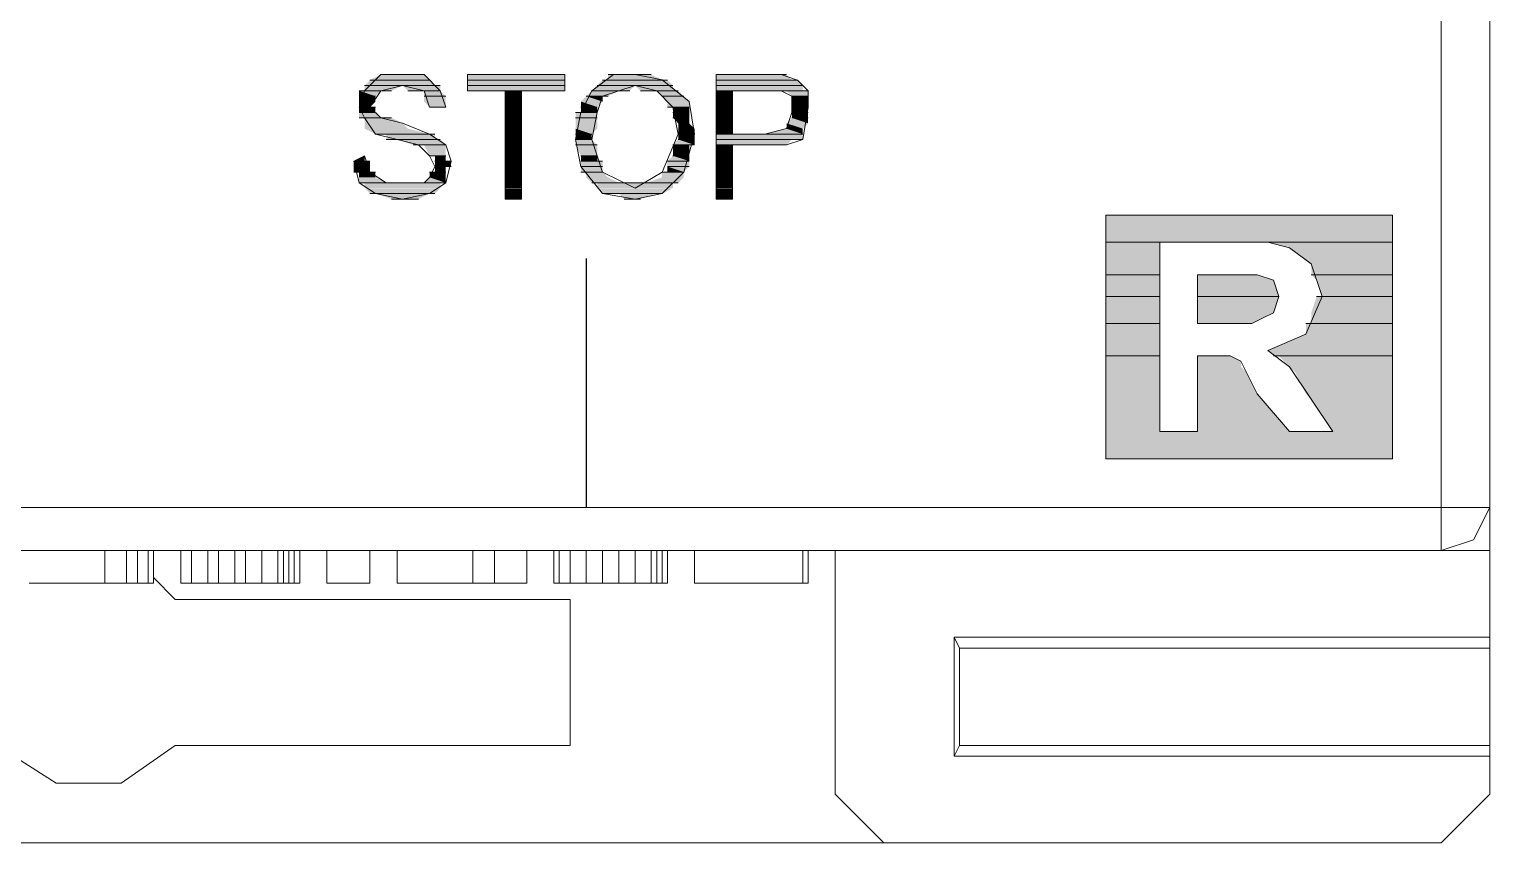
# Model space of a CAD drawing. Header units: millimetres. Extents: x 41 to 1635, y 11 to 1528.
# Drawn here: x 983.18 to 998.48, y 1105.05 to 1113.57 of the extents above; entities that cross this region are included whole.
import ezdxf

# ---------------------------------------------------------------- set-up
doc = ezdxf.new("R2010")
doc.units = ezdxf.units.MM
doc.header["$LTSCALE"] = 8
for name, color, linetype in [('Layer1', 3, 'CONTINUOUS'), ('PDF_Geometry', 7, 'CONTINUOUS'), ('PDF_Solid Fills', 7, 'CONTINUOUS')]:
    doc.layers.add(name, color=color, linetype=linetype)

# ---------------------------------------------------------------- blocks, each defined once
blk = doc.blocks.new('28SS211R')
at = {"layer": 'PDF_Geometry', "lineweight": 9}
for points in [[(45.894, 2.734), (45.894, -0.269), (45.894, -89.721), (45.894, -92.723)], [(0.177, 0.185), (0.177, -90.174), (45.384, -90.174), (45.894, -90.174)], [(45.894, -89.721), (45.724, -90.061), (45.384, -90.174), (45.384, 0.185)], [(0.177, -90.174), (-0.163, -90.061), (-0.333, -89.721), (45.894, -89.721)], [(31.391, -90.174), (31.391, -90.514)], [(31.618, -90.174), (31.618, -90.514)], [(31.731, -90.174), (31.731, -90.514)], [(31.901, -90.174), (31.901, -90.514)], [(32.185, -90.174), (32.185, -90.514)], [(32.468, -90.174), (32.468, -90.514)], [(32.581, -90.174), (32.581, -90.514)], [(32.751, -90.174), (32.751, -90.514)], [(32.864, -90.174), (32.864, -90.514)], [(33.034, -90.174), (33.034, -90.514)], [(33.204, -90.174), (33.204, -90.514)], [(33.261, -90.174), (33.261, -90.514)], [(33.318, -90.174), (33.318, -90.514)], [(33.374, -90.174), (33.374, -90.514)], [(33.431, -90.174), (33.431, -90.514)], [(33.714, -90.174), (33.714, -90.514)], [(34.167, -90.174), (34.167, -90.514)], [(34.451, -90.174), (34.451, -90.514)], [(35.244, -90.174), (35.244, -90.514)], [(35.47, -90.174), (35.47, -90.514)], [(35.81, -90.174), (35.81, -90.514)], [(36.15, -90.174), (36.15, -90.514)], [(36.263, -90.174), (36.263, -90.514)], [(36.433, -90.174), (36.433, -90.514)], [(36.603, -90.174), (36.603, -90.514)], [(36.773, -90.174), (36.773, -90.514)], [(36.943, -90.174), (36.943, -90.514)], [(37.113, -90.174), (37.113, -90.514)], [(37.17, -90.174), (37.17, -90.514)], [(37.227, -90.174), (37.227, -90.514)], [(37.283, -90.174), (37.283, -90.514)], [(37.566, -90.174), (37.566, -90.514)], [(38.699, -90.174), (38.699, -90.514)], [(38.756, -90.174), (38.756, -90.514)], [(39.039, -90.174), (39.039, -92.723)], [(31.901, -90.514), (30.598, -90.514)], [(31.901, -90.457), (32.128, -90.684), (36.263, -90.684)], [(33.431, -90.514), (32.185, -90.514)], [(34.167, -90.514), (33.714, -90.514)], [(35.81, -90.514), (34.451, -90.514)], [(37.283, -90.514), (36.093, -90.514)], [(38.756, -90.514), (37.566, -90.514)], [(36.263, -90.684), (36.263, -92.214)], [(40.342, -91.194), (40.286, -91.081), (45.894, -91.081)], [(40.286, -91.081), (40.286, -92.327)], [(40.342, -92.214), (40.342, -91.194), (45.894, -91.194)], [(32.128, -92.214), (31.561, -92.61), (30.882, -92.61), (30.258, -92.214), (26.18, -92.214)], [(36.263, -92.214), (32.128, -92.214)], [(40.342, -92.214), (40.286, -92.327), (45.894, -92.327)], [(40.342, -92.214), (45.894, -92.214)], [(39.039, -92.723), (39.549, -93.233)], [(45.894, -92.723), (45.384, -93.233)], [(45.384, -93.233), (18.871, -93.233)]]:
    blk.add_lwpolyline(points, dxfattribs=at)
for points in [[(34.054, -86.322), (34.224, -86.435), (34.507, -86.492), (34.791, -86.435), (34.96, -86.322), (35.017, -86.095), (34.96, -85.925), (34.791, -85.812), (34.507, -85.699), (34.281, -85.642), (34.167, -85.529), (34.281, -85.359), (34.507, -85.302), (34.734, -85.359), (34.791, -85.529), (34.96, -85.529), (34.904, -85.359), (34.734, -85.189), (34.507, -85.189), (34.281, -85.189), (34.111, -85.359), (34.054, -85.529), (34.111, -85.642), (34.224, -85.812), (34.451, -85.869), (34.677, -85.925), (34.791, -86.039), (34.847, -86.152), (34.791, -86.265), (34.734, -86.322), (34.507, -86.322), (34.337, -86.322), (34.167, -86.209), (34.111, -86.039), (33.997, -86.095)], [(34.337, -85.189), (34.281, -85.189), (34.734, -85.189)], [(34.281, -85.189), (34.734, -85.189)], [(34.281, -85.189), (34.734, -85.189)], [(34.281, -85.189), (34.734, -85.189)], [(34.281, -85.189), (34.734, -85.189)], [(34.394, -85.189), (34.337, -85.189), (34.677, -85.189)], [(34.337, -85.189), (34.734, -85.189)], [(34.507, -85.189), (34.394, -85.189), (34.621, -85.189)], [(34.394, -85.189), (34.677, -85.189)], [(35.187, -85.189), (36.207, -85.189)], [(35.187, -85.189), (36.207, -85.189)], [(35.187, -85.189), (36.207, -85.189)], [(35.187, -85.189), (36.207, -85.189)], [(35.187, -85.189), (36.207, -85.189)], [(35.187, -85.189), (36.207, -85.189)], [(35.187, -85.189), (36.207, -85.189)], [(35.187, -85.189), (36.207, -85.189)], [(35.187, -85.189), (36.207, -85.189)], [(35.754, -86.492), (35.754, -85.359), (36.207, -85.359), (36.207, -85.189), (35.187, -85.189), (35.187, -85.359), (35.584, -85.359), (35.584, -86.492)], [(36.377, -86.152), (36.603, -86.435), (36.943, -86.492), (37.226, -86.435), (37.453, -86.209), (37.566, -85.812), (37.51, -85.472), (37.226, -85.245), (36.943, -85.189), (36.717, -85.189), (36.49, -85.359), (36.377, -85.585), (36.32, -85.869)], [(36.717, -85.189), (36.66, -85.189), (37.113, -85.189)], [(36.773, -85.189), (36.717, -85.189), (37.113, -85.189)], [(36.717, -85.189), (37.113, -85.189)], [(36.717, -85.189), (37.113, -85.189)], [(36.717, -85.189), (37.113, -85.189)], [(36.83, -85.189), (36.773, -85.189), (37.057, -85.189)], [(36.773, -85.189), (37.113, -85.189)], [(36.943, -85.189), (36.83, -85.189), (37, -85.189)], [(36.83, -85.189), (37.057, -85.189)], [(36.943, -85.189), (36.943, -85.189)], [(36.943, -85.189), (37, -85.189)], [(37.793, -85.189), (38.303, -85.189)], [(37.793, -85.189), (38.473, -85.189)], [(37.793, -85.189), (38.473, -85.189)], [(37.793, -85.189), (38.529, -85.189)], [(37.793, -85.189), (38.529, -85.189)], [(37.793, -85.189), (38.529, -85.189)], [(37.793, -85.189), (38.529, -85.189)], [(37.793, -85.189), (38.529, -85.189)], [(37.793, -85.189), (38.529, -85.189)], [(37.963, -86.492), (37.963, -85.925), (38.303, -85.925), (38.529, -85.925), (38.699, -85.869), (38.756, -85.529), (38.756, -85.359), (38.643, -85.246), (38.473, -85.189), (38.303, -85.189), (37.793, -85.189), (37.793, -86.492)], [(34.111, -85.302), (34.904, -85.302)], [(34.111, -85.302), (34.904, -85.302)], [(34.167, -85.246), (34.791, -85.246)], [(34.167, -85.246), (34.791, -85.246)], [(35.187, -85.246), (36.207, -85.246)], [(35.187, -85.246), (36.207, -85.246)], [(35.187, -85.302), (36.207, -85.302)], [(35.187, -85.302), (36.207, -85.302)], [(36.603, -85.415), (36.943, -85.302), (37.17, -85.359), (37.34, -85.529), (37.396, -85.812), (37.227, -86.209), (36.943, -86.379), (36.603, -86.209), (36.49, -85.869), (36.547, -85.585)], [(36.547, -85.302), (36.943, -85.302)], [(36.547, -85.302), (36.943, -85.302)], [(36.66, -85.246), (36.603, -85.246), (37.283, -85.246)], [(36.66, -85.246), (37.283, -85.246)], [(36.943, -85.302), (37.34, -85.302)], [(36.943, -85.302), (37.34, -85.302)], [(37.793, -85.246), (38.643, -85.246)], [(37.793, -85.246), (38.643, -85.246)], [(37.793, -85.302), (38.699, -85.302)], [(37.793, -85.302), (38.699, -85.302)], [(34.111, -85.359), (34.054, -85.359), (34.281, -85.359)], [(34.054, -85.359), (34.281, -85.359)], [(34.054, -85.359), (34.281, -85.359)], [(34.054, -85.359), (34.281, -85.359)], [(34.054, -85.359), (34.281, -85.359)], [(34.054, -85.415), (34.224, -85.415)], [(34.054, -85.415), (34.224, -85.415)], [(34.111, -85.359), (34.394, -85.359)], [(34.111, -85.359), (34.394, -85.359)], [(34.111, -85.359), (34.394, -85.359)], [(34.111, -85.359), (34.394, -85.359)], [(34.111, -85.359), (34.337, -85.359)], [(34.111, -85.359), (34.394, -85.359), (34.337, -85.359)], [(34.111, -85.359), (34.337, -85.359)], [(34.111, -85.359), (34.337, -85.359)], [(34.111, -85.359), (34.281, -85.359)], [(34.111, -85.359), (34.337, -85.359), (34.281, -85.359)], [(34.111, -85.359), (34.281, -85.359)], [(34.564, -85.359), (34.904, -85.359)], [(34.564, -85.359), (34.904, -85.359)], [(34.564, -85.359), (34.904, -85.359)], [(34.564, -85.359), (34.904, -85.359)], [(34.621, -85.359), (34.904, -85.359)], [(34.621, -85.359), (34.904, -85.359)], [(34.621, -85.359), (34.904, -85.359)], [(34.621, -85.359), (34.904, -85.359)], [(34.621, -85.359), (34.904, -85.359)], [(34.621, -85.359), (34.904, -85.359)], [(34.734, -85.359), (34.904, -85.359)], [(34.734, -85.359), (34.904, -85.359)], [(34.734, -85.359), (34.904, -85.359)], [(34.734, -85.359), (34.904, -85.359)], [(34.734, -85.359), (34.904, -85.359)], [(34.734, -85.359), (34.904, -85.359)], [(34.734, -85.415), (34.96, -85.415)], [(34.734, -85.415), (34.96, -85.415)], [(35.187, -85.359), (36.207, -85.359)], [(35.187, -85.359), (36.207, -85.359)], [(35.187, -85.359), (35.584, -85.359)], [(35.584, -85.359), (35.754, -85.359)], [(35.584, -85.359), (35.754, -85.359)], [(35.584, -85.359), (35.754, -85.359)], [(35.584, -85.359), (35.754, -85.359)], [(35.584, -85.359), (35.754, -85.359)], [(35.584, -85.359), (35.754, -85.359)], [(35.584, -85.359), (35.754, -85.359)], [(35.584, -85.359), (35.754, -85.359)], [(35.584, -85.359), (35.754, -85.359)], [(35.584, -85.359), (35.754, -85.359)], [(35.584, -85.359), (35.754, -85.359)], [(35.584, -85.359), (35.754, -85.359)], [(35.584, -85.359), (35.754, -85.359)], [(35.584, -85.359), (35.754, -85.359)], [(35.584, -85.415), (35.754, -85.415)], [(35.584, -85.415), (35.754, -85.415)], [(35.754, -85.359), (36.207, -85.359)], [(36.433, -85.415), (36.603, -85.415)], [(36.433, -85.415), (36.66, -85.415), (36.603, -85.415)], [(36.49, -85.359), (36.887, -85.359)], [(36.49, -85.359), (36.887, -85.359)], [(36.49, -85.359), (36.83, -85.359)], [(36.49, -85.359), (36.887, -85.359), (36.83, -85.359)], [(36.49, -85.359), (36.83, -85.359)], [(36.49, -85.359), (36.83, -85.359)], [(36.49, -85.359), (36.83, -85.359)], [(36.49, -85.359), (36.83, -85.359)], [(36.49, -85.359), (36.773, -85.359)], [(36.49, -85.359), (36.83, -85.359), (36.773, -85.359)], [(36.49, -85.359), (36.773, -85.359)], [(36.49, -85.359), (36.773, -85.359)], [(36.49, -85.359), (36.773, -85.359)], [(36.49, -85.359), (36.773, -85.359)], [(36.49, -85.359), (36.773, -85.359)], [(36.49, -85.359), (36.773, -85.359)], [(37, -85.359), (37.34, -85.359)], [(37, -85.359), (37.34, -85.359)], [(37.057, -85.359), (37.34, -85.359)], [(37.057, -85.359), (37.34, -85.359)], [(37.057, -85.359), (37.34, -85.359)], [(37.057, -85.359), (37.34, -85.359)], [(37.057, -85.359), (37.34, -85.359)], [(37.057, -85.359), (37.34, -85.359)], [(37.057, -85.359), (37.396, -85.359)], [(37.057, -85.359), (37.396, -85.359)], [(37.17, -85.359), (37.396, -85.359)], [(37.17, -85.359), (37.396, -85.359)], [(37.17, -85.359), (37.396, -85.359)], [(37.17, -85.359), (37.396, -85.359)], [(37.17, -85.359), (37.396, -85.359)], [(37.17, -85.359), (37.396, -85.359)], [(37.227, -85.415), (37.453, -85.415)], [(37.227, -85.415), (37.453, -85.415)], [(37.793, -85.359), (38.699, -85.359)], [(37.793, -85.359), (38.699, -85.359)], [(37.793, -85.359), (37.963, -85.359)], [(37.793, -85.359), (37.963, -85.359)], [(37.793, -85.359), (37.963, -85.359)], [(37.793, -85.359), (37.963, -85.359)], [(37.793, -85.359), (37.963, -85.359)], [(37.793, -85.359), (37.963, -85.359)], [(37.793, -85.359), (37.963, -85.359)], [(37.793, -85.359), (37.963, -85.359)], [(37.793, -85.359), (37.963, -85.359)], [(37.793, -85.359), (37.963, -85.359)], [(37.793, -85.359), (37.963, -85.359)], [(37.793, -85.359), (37.963, -85.359)], [(37.793, -85.359), (37.963, -85.359)], [(37.793, -85.359), (37.963, -85.359)], [(37.793, -85.415), (37.963, -85.415)], [(37.793, -85.415), (37.963, -85.415)], [(37.963, -85.359), (38.303, -85.359)], [(37.963, -85.359), (38.303, -85.359), (38.473, -85.359), (38.586, -85.415), (38.586, -85.585), (38.529, -85.755), (38.303, -85.812), (37.963, -85.812)], [(38.303, -85.359), (38.699, -85.359)], [(38.303, -85.359), (38.699, -85.359)], [(38.36, -85.359), (38.699, -85.359)], [(38.36, -85.359), (38.699, -85.359)], [(38.416, -85.359), (38.699, -85.359)], [(38.416, -85.359), (38.699, -85.359)], [(38.473, -85.359), (38.756, -85.359)], [(38.473, -85.359), (38.756, -85.359)], [(38.473, -85.359), (38.756, -85.359)], [(38.473, -85.359), (38.756, -85.359)], [(38.473, -85.359), (38.756, -85.359)], [(38.473, -85.359), (38.756, -85.359)], [(38.473, -85.359), (38.756, -85.359)], [(38.473, -85.359), (38.756, -85.359)], [(38.586, -85.415), (38.756, -85.415)], [(38.586, -85.415), (38.756, -85.415)], [(34.054, -85.529), (34.224, -85.529)], [(34.054, -85.529), (34.224, -85.529)], [(34.054, -85.529), (34.224, -85.529)], [(34.054, -85.529), (34.224, -85.529)], [(34.054, -85.529), (34.224, -85.529)], [(34.054, -85.529), (34.224, -85.529)], [(34.054, -85.529), (34.224, -85.529)], [(34.054, -85.529), (34.224, -85.529)], [(34.054, -85.529), (34.224, -85.529)], [(34.054, -85.529), (34.224, -85.529)], [(34.054, -85.585), (34.224, -85.585)], [(34.054, -85.585), (34.224, -85.585)], [(34.054, -85.585), (34.224, -85.585)], [(34.054, -85.585), (34.224, -85.585)], [(34.054, -85.642), (34.394, -85.642)], [(34.054, -85.642), (34.394, -85.642)], [(34.791, -85.529), (34.96, -85.529)], [(34.791, -85.529), (34.96, -85.529)], [(34.791, -85.529), (34.96, -85.529)], [(34.791, -85.529), (34.96, -85.529)], [(34.791, -85.529), (34.904, -85.529)], [(34.791, -85.529), (34.96, -85.529), (34.904, -85.529)], [(34.791, -85.529), (34.847, -85.529)], [(34.791, -85.529), (34.904, -85.529), (34.847, -85.529)], [(34.791, -85.529), (34.847, -85.529)], [(35.584, -85.529), (35.754, -85.529)], [(35.584, -85.529), (35.754, -85.529)], [(35.584, -85.529), (35.754, -85.529)], [(35.584, -85.529), (35.754, -85.529)], [(35.584, -85.529), (35.754, -85.529)], [(35.584, -85.529), (35.754, -85.529)], [(35.584, -85.529), (35.754, -85.529)], [(35.584, -85.529), (35.754, -85.529)], [(35.584, -85.529), (35.754, -85.529)], [(35.584, -85.529), (35.754, -85.529)], [(35.584, -85.585), (35.754, -85.585)], [(35.584, -85.585), (35.754, -85.585)], [(35.584, -85.585), (35.754, -85.585)], [(35.584, -85.585), (35.754, -85.585)], [(35.584, -85.642), (35.754, -85.642)], [(35.584, -85.642), (35.754, -85.642)], [(36.377, -85.585), (36.32, -85.585), (36.547, -85.585)], [(36.32, -85.642), (36.547, -85.642)], [(36.32, -85.642), (36.547, -85.642)], [(36.377, -85.529), (36.547, -85.529)], [(36.377, -85.529), (36.547, -85.529)], [(36.377, -85.529), (36.547, -85.529)], [(36.377, -85.529), (36.547, -85.529)], [(36.377, -85.529), (36.547, -85.529)], [(36.377, -85.529), (36.547, -85.529)], [(36.377, -85.529), (36.547, -85.529)], [(36.377, -85.529), (36.547, -85.529)], [(36.377, -85.529), (36.547, -85.529)], [(36.377, -85.529), (36.547, -85.529)], [(36.377, -85.585), (36.547, -85.585)], [(36.377, -85.585), (36.547, -85.585)], [(36.377, -85.585), (36.547, -85.585)], [(37.283, -85.529), (37.51, -85.529)], [(37.283, -85.529), (37.51, -85.529)], [(37.283, -85.529), (37.51, -85.529)], [(37.283, -85.529), (37.51, -85.529)], [(37.34, -85.529), (37.51, -85.529)], [(37.34, -85.529), (37.51, -85.529)], [(37.34, -85.529), (37.51, -85.529)], [(37.34, -85.529), (37.51, -85.529)], [(37.34, -85.529), (37.51, -85.529)], [(37.34, -85.529), (37.51, -85.529)], [(37.34, -85.585), (37.51, -85.585)], [(37.34, -85.585), (37.51, -85.585)], [(37.34, -85.585), (37.51, -85.585)], [(37.34, -85.585), (37.51, -85.585)], [(37.34, -85.642), (37.51, -85.642)], [(37.34, -85.642), (37.51, -85.642)], [(37.793, -85.529), (37.963, -85.529)], [(37.793, -85.529), (37.963, -85.529)], [(37.793, -85.529), (37.963, -85.529)], [(37.793, -85.529), (37.963, -85.529)], [(37.793, -85.529), (37.963, -85.529)], [(37.793, -85.529), (37.963, -85.529)], [(37.793, -85.529), (37.963, -85.529)], [(37.793, -85.529), (37.963, -85.529)], [(37.793, -85.529), (37.963, -85.529)], [(37.793, -85.529), (37.963, -85.529)], [(37.793, -85.585), (37.963, -85.585)], [(37.793, -85.585), (37.963, -85.585)], [(37.793, -85.585), (37.963, -85.585)], [(37.793, -85.585), (37.963, -85.585)], [(37.793, -85.642), (37.963, -85.642)], [(37.793, -85.642), (37.963, -85.642)], [(38.586, -85.529), (38.756, -85.529)], [(38.586, -85.529), (38.756, -85.529)], [(38.586, -85.529), (38.756, -85.529)], [(38.586, -85.529), (38.756, -85.529)], [(38.586, -85.529), (38.756, -85.529)], [(38.586, -85.529), (38.756, -85.529)], [(38.586, -85.529), (38.756, -85.529)], [(38.586, -85.529), (38.756, -85.529)], [(38.586, -85.529), (38.756, -85.529)], [(38.586, -85.529), (38.756, -85.529)], [(38.586, -85.585), (38.756, -85.585)], [(38.586, -85.585), (38.756, -85.585)], [(38.586, -85.585), (38.756, -85.585)], [(38.586, -85.585), (38.756, -85.585)], [(38.586, -85.642), (38.756, -85.642)], [(38.586, -85.642), (38.756, -85.642)], [(34.224, -85.812), (34.791, -85.812)], [(34.224, -85.812), (34.791, -85.812)], [(34.224, -85.812), (34.791, -85.812)], [(34.224, -85.812), (34.791, -85.812)], [(34.224, -85.812), (34.847, -85.812)], [(34.224, -85.812), (34.847, -85.812)], [(34.337, -85.812), (34.847, -85.812)], [(34.337, -85.812), (34.847, -85.812)], [(34.337, -85.869), (34.847, -85.869)], [(34.337, -85.869), (34.847, -85.869)], [(34.337, -85.869), (34.847, -85.869)], [(34.337, -85.869), (34.847, -85.869)], [(34.394, -85.869), (34.904, -85.869)], [(34.394, -85.869), (34.904, -85.869)], [(34.621, -85.925), (34.96, -85.925)], [(34.621, -85.925), (34.96, -85.925)], [(34.621, -85.925), (34.96, -85.925)], [(34.621, -85.925), (34.96, -85.925)], [(34.677, -85.925), (34.96, -85.925)], [(34.677, -85.925), (34.96, -85.925)], [(35.584, -85.812), (35.754, -85.812)], [(35.584, -85.812), (35.754, -85.812)], [(35.584, -85.812), (35.754, -85.812)], [(35.584, -85.812), (35.754, -85.812)], [(35.584, -85.812), (35.754, -85.812)], [(35.584, -85.812), (35.754, -85.812)], [(35.584, -85.812), (35.754, -85.812)], [(35.584, -85.812), (35.754, -85.812)], [(35.584, -85.869), (35.754, -85.869)], [(35.584, -85.869), (35.754, -85.869)], [(35.584, -85.869), (35.754, -85.869)], [(35.584, -85.869), (35.754, -85.869)], [(35.584, -85.869), (35.754, -85.869)], [(35.584, -85.869), (35.754, -85.869)], [(35.584, -85.925), (35.754, -85.925)], [(35.584, -85.925), (35.754, -85.925)], [(35.584, -85.925), (35.754, -85.925)], [(35.584, -85.925), (35.754, -85.925)], [(35.584, -85.925), (35.754, -85.925)], [(35.584, -85.925), (35.754, -85.925)], [(36.32, -85.812), (36.49, -85.812)], [(36.32, -85.812), (36.49, -85.812)], [(36.32, -85.812), (36.49, -85.812)], [(36.32, -85.812), (36.49, -85.812)], [(36.32, -85.812), (36.49, -85.812)], [(36.32, -85.812), (36.49, -85.812)], [(36.32, -85.812), (36.49, -85.812)], [(36.32, -85.812), (36.49, -85.812)], [(36.32, -85.869), (36.49, -85.869)], [(36.32, -85.869), (36.49, -85.869)], [(36.32, -85.869), (36.49, -85.869)], [(36.32, -85.869), (36.49, -85.869)], [(36.32, -85.869), (36.49, -85.869)], [(36.32, -85.869), (36.49, -85.869)], [(36.32, -85.925), (36.547, -85.925)], [(36.32, -85.925), (36.547, -85.925)], [(36.32, -85.925), (36.547, -85.925)], [(36.32, -85.925), (36.547, -85.925)], [(36.32, -85.925), (36.547, -85.925)], [(36.32, -85.925), (36.547, -85.925)], [(37.34, -85.925), (37.51, -85.925)], [(37.34, -85.925), (37.566, -85.925), (37.51, -85.925)], [(37.34, -85.925), (37.51, -85.925)], [(37.34, -85.925), (37.51, -85.925)], [(37.34, -85.925), (37.51, -85.925)], [(37.34, -85.925), (37.51, -85.925)], [(37.396, -85.812), (37.566, -85.812)], [(37.396, -85.812), (37.566, -85.812)], [(37.396, -85.812), (37.566, -85.812)], [(37.396, -85.812), (37.566, -85.812)], [(37.396, -85.812), (37.566, -85.812)], [(37.396, -85.812), (37.566, -85.812)], [(37.396, -85.812), (37.566, -85.812)], [(37.396, -85.812), (37.566, -85.812)], [(37.396, -85.869), (37.566, -85.869)], [(37.396, -85.869), (37.566, -85.869)], [(37.396, -85.869), (37.566, -85.869)], [(37.396, -85.869), (37.566, -85.869)], [(37.396, -85.869), (37.566, -85.869)], [(37.396, -85.869), (37.566, -85.869)], [(37.793, -85.812), (37.963, -85.812)], [(37.793, -85.812), (37.963, -85.812)], [(37.793, -85.812), (38.699, -85.812)], [(37.793, -85.812), (38.699, -85.812)], [(37.793, -85.812), (38.699, -85.812)], [(37.793, -85.812), (38.699, -85.812)], [(37.793, -85.812), (38.699, -85.812)], [(37.793, -85.812), (38.699, -85.812)], [(37.793, -85.869), (38.643, -85.869)], [(37.793, -85.869), (38.699, -85.869), (38.643, -85.869)], [(37.793, -85.869), (38.643, -85.869)], [(37.793, -85.869), (38.643, -85.869)], [(37.793, -85.869), (38.586, -85.869)], [(37.793, -85.869), (38.643, -85.869), (38.586, -85.869)], [(37.793, -85.925), (38.473, -85.925)], [(37.793, -85.925), (38.529, -85.925), (38.473, -85.925)], [(37.793, -85.925), (38.36, -85.925)], [(37.793, -85.925), (38.473, -85.925), (38.36, -85.925)], [(37.793, -85.925), (38.303, -85.925)], [(37.793, -85.925), (38.36, -85.925), (38.303, -85.925)], [(37.963, -85.812), (38.303, -85.812)], [(37.963, -85.925), (38.303, -85.925)], [(38.303, -85.812), (38.699, -85.812)], [(38.303, -85.812), (38.699, -85.812)], [(33.997, -86.095), (34.167, -86.095)], [(33.997, -86.095), (34.167, -86.095)], [(34.791, -86.039), (34.96, -86.039)], [(34.791, -86.039), (34.96, -86.039)], [(34.847, -86.095), (35.017, -86.095)], [(34.847, -86.095), (35.017, -86.095)], [(35.584, -86.039), (35.754, -86.039)], [(35.584, -86.039), (35.754, -86.039)], [(35.584, -86.095), (35.754, -86.095)], [(35.584, -86.095), (35.754, -86.095)], [(36.377, -86.039), (36.547, -86.039)], [(36.377, -86.039), (36.547, -86.039)], [(36.377, -86.095), (36.603, -86.095)], [(36.377, -86.095), (36.603, -86.095)], [(37.283, -86.095), (37.51, -86.095)], [(37.283, -86.095), (37.51, -86.095)], [(37.34, -86.039), (37.51, -86.039)], [(37.34, -86.039), (37.51, -86.039)], [(37.793, -86.039), (37.963, -86.039)], [(37.793, -86.039), (37.963, -86.039)], [(37.793, -86.095), (37.963, -86.095)], [(37.793, -86.095), (37.963, -86.095)], [(33.997, -86.152), (34.167, -86.152)], [(33.997, -86.152), (34.167, -86.152)], [(33.997, -86.209), (34.167, -86.209)], [(33.997, -86.209), (34.167, -86.209)], [(34.054, -86.209), (34.224, -86.209)], [(34.054, -86.209), (34.224, -86.209)], [(34.054, -86.209), (34.224, -86.209)], [(34.054, -86.209), (34.224, -86.209)], [(34.847, -86.209), (34.791, -86.209), (34.96, -86.209)], [(34.791, -86.209), (34.96, -86.209)], [(34.791, -86.209), (34.96, -86.209)], [(34.791, -86.209), (34.96, -86.209)], [(34.791, -86.209), (34.96, -86.209)], [(34.847, -86.152), (34.96, -86.152)], [(34.847, -86.152), (35.017, -86.152), (34.96, -86.152)], [(34.847, -86.209), (34.96, -86.209)], [(35.584, -86.152), (35.754, -86.152)], [(35.584, -86.152), (35.754, -86.152)], [(35.584, -86.209), (35.754, -86.209)], [(35.584, -86.209), (35.754, -86.209)], [(35.584, -86.209), (35.754, -86.209)], [(35.584, -86.209), (35.754, -86.209)], [(35.584, -86.209), (35.754, -86.209)], [(35.584, -86.209), (35.754, -86.209)], [(36.377, -86.152), (36.603, -86.152)], [(36.377, -86.152), (36.603, -86.152)], [(36.377, -86.209), (36.603, -86.209)], [(36.377, -86.209), (36.603, -86.209)], [(36.433, -86.209), (36.603, -86.209)], [(36.433, -86.209), (36.603, -86.209)], [(36.433, -86.209), (36.603, -86.209)], [(36.433, -86.209), (36.603, -86.209)], [(37.283, -86.209), (37.227, -86.209), (37.453, -86.209)], [(37.227, -86.209), (37.453, -86.209)], [(37.227, -86.209), (37.453, -86.209)], [(37.227, -86.209), (37.453, -86.209)], [(37.227, -86.209), (37.453, -86.209)], [(37.283, -86.152), (37.51, -86.152)], [(37.283, -86.152), (37.51, -86.152)], [(37.283, -86.209), (37.453, -86.209)], [(37.793, -86.152), (37.963, -86.152)], [(37.793, -86.152), (37.963, -86.152)], [(37.793, -86.209), (37.963, -86.209)], [(37.793, -86.209), (37.963, -86.209)], [(37.793, -86.209), (37.963, -86.209)], [(37.793, -86.209), (37.963, -86.209)], [(37.793, -86.209), (37.963, -86.209)], [(37.793, -86.209), (37.963, -86.209)], [(34.054, -86.322), (34.337, -86.322)], [(34.054, -86.322), (34.337, -86.322)], [(34.054, -86.322), (34.337, -86.322)], [(34.054, -86.322), (34.337, -86.322)], [(34.054, -86.322), (34.394, -86.322)], [(34.054, -86.322), (34.394, -86.322)], [(34.111, -86.322), (34.507, -86.322)], [(34.111, -86.322), (34.507, -86.322)], [(34.734, -86.322), (34.507, -86.322), (34.904, -86.322)], [(34.734, -86.322), (34.96, -86.322)], [(34.734, -86.322), (34.96, -86.322)], [(34.734, -86.322), (34.96, -86.322)], [(34.734, -86.322), (34.96, -86.322)], [(34.734, -86.322), (34.96, -86.322)], [(34.734, -86.322), (34.96, -86.322)], [(34.734, -86.322), (34.96, -86.322), (34.904, -86.322)], [(35.584, -86.322), (35.754, -86.322)], [(35.584, -86.322), (35.754, -86.322)], [(35.584, -86.322), (35.754, -86.322)], [(35.584, -86.322), (35.754, -86.322)], [(35.584, -86.322), (35.754, -86.322)], [(35.584, -86.322), (35.754, -86.322)], [(35.584, -86.322), (35.754, -86.322)], [(35.584, -86.322), (35.754, -86.322)], [(36.49, -86.322), (36.83, -86.322)], [(36.49, -86.322), (36.83, -86.322)], [(36.547, -86.322), (36.83, -86.322)], [(36.547, -86.322), (36.83, -86.322)], [(36.547, -86.322), (36.83, -86.322)], [(36.547, -86.322), (36.83, -86.322)], [(36.547, -86.322), (36.943, -86.322)], [(36.547, -86.322), (36.943, -86.322)], [(37, -86.322), (36.943, -86.322), (37.34, -86.322)], [(37.057, -86.322), (37, -86.322), (37.34, -86.322)], [(37, -86.322), (37.34, -86.322)], [(37.057, -86.322), (37.396, -86.322)], [(37.057, -86.322), (37.396, -86.322)], [(37.057, -86.322), (37.396, -86.322)], [(37.057, -86.322), (37.396, -86.322)], [(37.057, -86.322), (37.396, -86.322), (37.34, -86.322)], [(37.793, -86.322), (37.963, -86.322)], [(37.793, -86.322), (37.963, -86.322)], [(37.793, -86.322), (37.963, -86.322)], [(37.793, -86.322), (37.963, -86.322)], [(37.793, -86.322), (37.963, -86.322)], [(37.793, -86.322), (37.963, -86.322)], [(37.793, -86.322), (37.963, -86.322)], [(37.793, -86.322), (37.963, -86.322)], [(34.167, -86.435), (34.791, -86.435)], [(34.167, -86.435), (34.847, -86.435), (34.791, -86.435)], [(34.224, -86.435), (34.791, -86.435)], [(34.224, -86.435), (34.791, -86.435)], [(34.224, -86.435), (34.791, -86.435)], [(34.224, -86.435), (34.791, -86.435)], [(34.394, -86.492), (34.677, -86.492), (34.507, -86.492)], [(35.584, -86.435), (35.754, -86.435)], [(35.584, -86.435), (35.754, -86.435)], [(35.584, -86.435), (35.754, -86.435)], [(35.584, -86.435), (35.754, -86.435)], [(35.584, -86.435), (35.754, -86.435)], [(35.584, -86.435), (35.754, -86.435)], [(35.584, -86.492), (35.754, -86.492)], [(36.603, -86.435), (37.227, -86.435)], [(36.603, -86.435), (37.227, -86.435)], [(36.66, -86.435), (37.17, -86.435)], [(36.66, -86.435), (37.227, -86.435), (37.17, -86.435)], [(36.773, -86.435), (37.17, -86.435)], [(36.773, -86.435), (37.17, -86.435)], [(36.83, -86.492), (37, -86.492), (36.943, -86.492)], [(37.793, -86.435), (37.963, -86.435)], [(37.793, -86.435), (37.963, -86.435)], [(37.793, -86.435), (37.963, -86.435)], [(37.793, -86.435), (37.963, -86.435)], [(37.793, -86.435), (37.963, -86.435)], [(37.793, -86.435), (37.963, -86.435)], [(37.793, -86.492), (37.963, -86.492)], [(41.872, -86.662), (44.874, -86.662)], [(41.872, -89.211), (44.874, -89.211), (44.874, -86.662), (41.872, -86.662)], [(41.872, -86.945), (42.438, -86.945)], [(41.872, -86.945), (42.438, -86.945)], [(42.438, -86.945), (43.288, -86.945)], [(42.438, -86.945), (43.288, -86.945), (43.571, -86.945), (43.798, -87.002), (44.025, -87.172), (44.138, -87.512), (43.968, -87.908), (43.571, -88.078), (43.798, -88.248), (44.025, -88.588), (44.251, -88.928), (43.798, -88.928), (43.458, -88.531), (43.288, -88.191), (43.175, -88.135), (42.948, -88.135), (42.835, -88.135), (42.835, -88.928), (42.438, -88.928)], [(43.288, -86.945), (44.874, -86.945)], [(43.288, -86.945), (44.874, -86.945)], [(41.872, -87.285), (42.438, -87.285)], [(41.872, -87.285), (42.438, -87.285)], [(41.872, -87.285), (42.438, -87.285)], [(41.872, -87.285), (42.438, -87.285)], [(42.835, -87.285), (43.175, -87.285)], [(42.835, -87.285), (43.402, -87.285)], [(42.835, -87.285), (43.402, -87.285)], [(42.835, -87.285), (43.458, -87.285)], [(42.835, -87.285), (43.458, -87.285)], [(43.175, -87.795), (43.402, -87.795), (43.515, -87.738), (43.628, -87.682), (43.685, -87.512), (43.628, -87.342), (43.458, -87.285), (43.175, -87.285), (42.835, -87.285), (42.835, -87.795)], [(44.025, -87.285), (44.874, -87.285)], [(44.025, -87.285), (44.874, -87.285)], [(44.025, -87.285), (44.874, -87.285)], [(44.025, -87.285), (44.874, -87.285)], [(41.872, -87.512), (42.438, -87.512)], [(41.872, -87.512), (42.438, -87.512)], [(42.835, -87.512), (43.685, -87.512)], [(42.835, -87.512), (43.685, -87.512)], [(44.138, -87.512), (44.081, -87.512), (44.874, -87.512)], [(44.138, -87.512), (44.874, -87.512)], [(41.872, -87.795), (42.438, -87.795)], [(41.872, -87.795), (42.438, -87.795)], [(42.835, -87.795), (43.175, -87.795)], [(42.835, -87.795), (43.402, -87.795), (43.175, -87.795)], [(42.835, -87.795), (43.175, -87.795)], [(44.025, -87.795), (43.968, -87.795), (44.874, -87.795)], [(44.025, -87.795), (44.874, -87.795)], [(41.872, -88.135), (42.438, -88.135)], [(41.872, -88.135), (42.438, -88.135)], [(42.835, -88.135), (42.948, -88.135)], [(42.835, -88.135), (43.175, -88.135)], [(42.835, -88.135), (43.175, -88.135)], [(43.628, -88.135), (44.874, -88.135)], [(43.628, -88.135), (44.874, -88.135)], [(42.438, -88.928), (42.835, -88.928)], [(43.798, -88.928), (44.251, -88.928)], [(41.872, -89.211), (44.874, -89.211)], [(31.845, -90.514), (31.845, -90.174)], [(32.298, -90.514), (32.298, -90.174)], [(36.093, -90.514), (36.093, -90.174)]]:
    blk.add_lwpolyline(points, close=True, dxfattribs=at)
at = {"layer": 'PDF_Geometry', "lineweight": 25}
blk.add_lwpolyline([(36.433, -87.115), (36.433, -89.721)], dxfattribs=at)
at = {"layer": 'PDF_Solid Fills', "lineweight": 9, "transparency": 33554559}
for points in [[(34.281, -85.189), (34.167, -85.246), (34.791, -85.246)], [(34.281, -85.189), (34.734, -85.189), (34.791, -85.246)], [(35.187, -85.189), (35.187, -85.246), (36.207, -85.246)], [(35.187, -85.189), (36.207, -85.189), (36.207, -85.246)], [(36.66, -85.189), (36.66, -85.246), (37.227, -85.246)], [(36.66, -85.189), (37.113, -85.189), (37.227, -85.246)], [(37.793, -85.189), (37.793, -85.246), (38.586, -85.246)], [(37.793, -85.189), (38.529, -85.189), (38.586, -85.246)], [(34.167, -85.246), (34.111, -85.302), (34.847, -85.302)], [(34.111, -85.302), (34.111, -85.359), (34.394, -85.359)], [(34.111, -85.302), (34.507, -85.302), (34.394, -85.359)], [(34.167, -85.246), (34.791, -85.246), (34.847, -85.302)], [(34.507, -85.302), (34.564, -85.359), (34.904, -85.359)], [(34.507, -85.302), (34.904, -85.302), (34.904, -85.359)], [(35.187, -85.246), (35.187, -85.302), (36.207, -85.302)], [(35.187, -85.246), (36.207, -85.246), (36.207, -85.302)], [(35.187, -85.302), (35.187, -85.359), (36.207, -85.359)], [(35.187, -85.302), (36.207, -85.302), (36.207, -85.359)], [(36.547, -85.302), (36.49, -85.359), (36.887, -85.359)], [(36.603, -85.246), (36.547, -85.302), (37.34, -85.302)], [(36.547, -85.302), (36.943, -85.302), (36.887, -85.359)], [(36.603, -85.246), (37.283, -85.246), (37.34, -85.302)], [(36.943, -85.302), (37, -85.359), (37.34, -85.359)], [(36.943, -85.302), (37.34, -85.302), (37.34, -85.359)], [(37.793, -85.246), (37.793, -85.302), (38.699, -85.302)], [(37.793, -85.246), (38.643, -85.246), (38.699, -85.302)], [(37.793, -85.302), (37.793, -85.359), (38.699, -85.359)], [(37.793, -85.302), (38.699, -85.302), (38.699, -85.359)], [(34.054, -85.359), (34.054, -85.415), (34.224, -85.415)], [(34.054, -85.359), (34.281, -85.359), (34.224, -85.415)], [(34.054, -85.415), (34.054, -85.472), (34.224, -85.472)], [(34.054, -85.415), (34.224, -85.415), (34.224, -85.472)], [(34.054, -85.472), (34.054, -85.529), (34.167, -85.529)], [(34.054, -85.472), (34.224, -85.472), (34.167, -85.529)], [(34.734, -85.359), (34.734, -85.415), (34.96, -85.415)], [(34.734, -85.359), (34.904, -85.359), (34.96, -85.415)], [(34.734, -85.415), (34.734, -85.472), (34.96, -85.472)], [(34.734, -85.415), (34.96, -85.415), (34.96, -85.472)], [(34.734, -85.472), (34.791, -85.529), (34.96, -85.529)], [(34.734, -85.472), (34.96, -85.472), (34.96, -85.529)], [(35.584, -85.359), (35.584, -85.415), (35.754, -85.415)], [(35.584, -85.359), (35.754, -85.359), (35.754, -85.415)], [(35.584, -85.415), (35.584, -85.472), (35.754, -85.472)], [(35.584, -85.415), (35.754, -85.415), (35.754, -85.472)], [(35.584, -85.472), (35.584, -85.529), (35.754, -85.529)], [(35.584, -85.472), (35.754, -85.472), (35.754, -85.529)], [(36.433, -85.415), (36.377, -85.472), (36.603, -85.472)], [(36.377, -85.472), (36.377, -85.529), (36.547, -85.529)], [(36.377, -85.472), (36.603, -85.472), (36.547, -85.529)], [(36.49, -85.359), (36.433, -85.415), (36.66, -85.415)], [(36.433, -85.415), (36.603, -85.415), (36.603, -85.472)], [(36.49, -85.359), (36.773, -85.359), (36.66, -85.415)], [(37.17, -85.359), (37.227, -85.415), (37.453, -85.415)], [(37.17, -85.359), (37.396, -85.359), (37.453, -85.415)], [(37.227, -85.415), (37.283, -85.472), (37.51, -85.472)], [(37.227, -85.415), (37.453, -85.415), (37.51, -85.472)], [(37.283, -85.472), (37.283, -85.529), (37.51, -85.529)], [(37.283, -85.472), (37.51, -85.472), (37.51, -85.529)], [(37.793, -85.359), (37.793, -85.415), (37.963, -85.415)], [(37.793, -85.359), (37.963, -85.359), (37.963, -85.415)], [(37.793, -85.415), (37.793, -85.472), (37.963, -85.472)], [(37.793, -85.415), (37.963, -85.415), (37.963, -85.472)], [(37.793, -85.472), (37.793, -85.529), (37.963, -85.529)], [(37.793, -85.472), (37.963, -85.472), (37.963, -85.529)], [(38.53, -85.359), (38.586, -85.415), (38.756, -85.415)], [(38.53, -85.359), (38.756, -85.359), (38.756, -85.415)], [(38.586, -85.415), (38.586, -85.472), (38.756, -85.472)], [(38.586, -85.415), (38.756, -85.415), (38.756, -85.472)], [(38.586, -85.472), (38.586, -85.529), (38.756, -85.529)], [(38.586, -85.472), (38.756, -85.472), (38.756, -85.529)], [(34.054, -85.529), (34.054, -85.585), (34.224, -85.585)], [(34.054, -85.529), (34.224, -85.529), (34.224, -85.585)], [(34.054, -85.585), (34.054, -85.642), (34.281, -85.642)], [(34.054, -85.585), (34.224, -85.585), (34.281, -85.642)], [(34.111, -85.642), (34.111, -85.699), (34.507, -85.699)], [(34.111, -85.642), (34.394, -85.642), (34.507, -85.699)], [(35.584, -85.529), (35.584, -85.585), (35.754, -85.585)], [(35.584, -85.529), (35.754, -85.529), (35.754, -85.585)], [(35.584, -85.585), (35.584, -85.642), (35.754, -85.642)], [(35.584, -85.585), (35.754, -85.585), (35.754, -85.642)], [(35.584, -85.642), (35.584, -85.699), (35.754, -85.699)], [(35.584, -85.642), (35.754, -85.642), (35.754, -85.699)], [(36.32, -85.585), (36.32, -85.642), (36.547, -85.642)], [(36.32, -85.585), (36.547, -85.585), (36.547, -85.642)], [(36.32, -85.642), (36.32, -85.699), (36.547, -85.699)], [(36.32, -85.642), (36.547, -85.642), (36.547, -85.699)], [(36.377, -85.529), (36.377, -85.585), (36.547, -85.585)], [(36.377, -85.529), (36.547, -85.529), (36.547, -85.585)], [(37.34, -85.529), (37.34, -85.585), (37.51, -85.585)], [(37.34, -85.529), (37.51, -85.529), (37.51, -85.585)], [(37.34, -85.585), (37.34, -85.642), (37.51, -85.642)], [(37.34, -85.585), (37.51, -85.585), (37.51, -85.642)], [(37.34, -85.642), (37.396, -85.699), (37.51, -85.699)], [(37.34, -85.642), (37.51, -85.642), (37.51, -85.699)], [(37.793, -85.529), (37.793, -85.585), (37.963, -85.585)], [(37.793, -85.529), (37.963, -85.529), (37.963, -85.585)], [(37.793, -85.585), (37.793, -85.642), (37.963, -85.642)], [(37.793, -85.585), (37.963, -85.585), (37.963, -85.642)], [(37.793, -85.642), (37.793, -85.699), (37.963, -85.699)], [(37.793, -85.642), (37.963, -85.642), (37.963, -85.699)], [(38.586, -85.642), (38.53, -85.699), (38.756, -85.699)], [(38.586, -85.529), (38.586, -85.585), (38.756, -85.585)], [(38.586, -85.529), (38.756, -85.529), (38.756, -85.585)], [(38.586, -85.585), (38.586, -85.642), (38.756, -85.642)], [(38.586, -85.585), (38.756, -85.585), (38.756, -85.642)], [(38.586, -85.642), (38.756, -85.642), (38.756, -85.699)], [(34.111, -85.699), (34.111, -85.755), (34.564, -85.755)], [(34.111, -85.699), (34.507, -85.699), (34.564, -85.755)], [(34.111, -85.755), (34.224, -85.812), (34.791, -85.812)], [(34.111, -85.755), (34.564, -85.755), (34.791, -85.812)], [(35.584, -85.699), (35.584, -85.755), (35.754, -85.755)], [(35.584, -85.699), (35.754, -85.699), (35.754, -85.755)], [(35.584, -85.755), (35.584, -85.812), (35.754, -85.812)], [(35.584, -85.755), (35.754, -85.755), (35.754, -85.812)], [(36.32, -85.699), (36.32, -85.755), (36.547, -85.755)], [(36.32, -85.699), (36.547, -85.699), (36.547, -85.755)], [(36.32, -85.755), (36.32, -85.812), (36.49, -85.812)], [(36.32, -85.755), (36.547, -85.755), (36.49, -85.812)], [(37.396, -85.699), (37.396, -85.755), (37.566, -85.755)], [(37.396, -85.699), (37.51, -85.699), (37.566, -85.755)], [(37.396, -85.755), (37.396, -85.812), (37.566, -85.812)], [(37.396, -85.755), (37.566, -85.755), (37.566, -85.812)], [(37.793, -85.699), (37.793, -85.755), (37.963, -85.755)], [(37.793, -85.699), (37.963, -85.699), (37.963, -85.755)], [(37.793, -85.755), (37.793, -85.812), (37.963, -85.812)], [(37.793, -85.755), (37.963, -85.755), (37.963, -85.812)], [(38.53, -85.755), (38.303, -85.812), (38.699, -85.812)], [(38.53, -85.699), (38.53, -85.755), (38.699, -85.755)], [(38.53, -85.699), (38.756, -85.699), (38.699, -85.755)], [(38.53, -85.755), (38.699, -85.755), (38.699, -85.812)], [(34.337, -85.812), (34.337, -85.869), (34.847, -85.869)], [(34.337, -85.812), (34.847, -85.812), (34.847, -85.869)], [(34.451, -85.869), (34.621, -85.925), (34.96, -85.925)], [(34.451, -85.869), (34.904, -85.869), (34.96, -85.925)], [(34.734, -85.925), (34.791, -86.039), (34.96, -86.039)], [(34.734, -85.925), (34.96, -85.925), (34.96, -86.039)], [(35.584, -85.812), (35.584, -85.869), (35.754, -85.869)], [(35.584, -85.812), (35.754, -85.812), (35.754, -85.869)], [(35.584, -85.869), (35.584, -85.925), (35.754, -85.925)], [(35.584, -85.869), (35.754, -85.869), (35.754, -85.925)], [(35.584, -85.925), (35.584, -86.039), (35.754, -86.039)], [(35.584, -85.925), (35.754, -85.925), (35.754, -86.039)], [(36.32, -85.812), (36.32, -85.869), (36.49, -85.869)], [(36.32, -85.812), (36.49, -85.812), (36.49, -85.869)], [(36.32, -85.869), (36.32, -85.925), (36.547, -85.925)], [(36.32, -85.869), (36.49, -85.869), (36.547, -85.925)], [(36.32, -85.925), (36.377, -86.039), (36.547, -86.039)], [(36.32, -85.925), (36.547, -85.925), (36.547, -86.039)], [(37.396, -85.869), (37.34, -85.925), (37.566, -85.925)], [(37.34, -85.925), (37.34, -86.039), (37.51, -86.039)], [(37.34, -85.925), (37.51, -85.925), (37.51, -86.039)], [(37.396, -85.812), (37.396, -85.869), (37.566, -85.869)], [(37.396, -85.812), (37.566, -85.812), (37.566, -85.869)], [(37.396, -85.869), (37.566, -85.869), (37.566, -85.925)], [(37.793, -85.812), (37.793, -85.869), (38.699, -85.869)], [(37.793, -85.812), (38.699, -85.812), (38.699, -85.869)], [(37.793, -85.869), (37.793, -85.925), (38.529, -85.925)], [(37.793, -85.869), (38.586, -85.869), (38.529, -85.925)], [(37.793, -85.925), (37.793, -86.039), (37.963, -86.039)], [(37.793, -85.925), (37.963, -85.925), (37.963, -86.039)], [(34.111, -86.039), (33.997, -86.095), (34.111, -86.095)], [(33.997, -86.095), (33.997, -86.152), (34.167, -86.152)], [(33.997, -86.095), (34.167, -86.095), (34.167, -86.152)], [(34.847, -86.039), (34.847, -86.095), (34.96, -86.095)], [(34.847, -86.039), (34.96, -86.039), (34.96, -86.095)], [(34.847, -86.095), (34.847, -86.152), (35.017, -86.152)], [(34.847, -86.095), (35.017, -86.095), (35.017, -86.152)], [(35.584, -86.039), (35.584, -86.095), (35.754, -86.095)], [(35.584, -86.039), (35.754, -86.039), (35.754, -86.095)], [(35.584, -86.095), (35.584, -86.152), (35.754, -86.152)], [(35.584, -86.095), (35.754, -86.095), (35.754, -86.152)], [(36.377, -86.039), (36.377, -86.095), (36.547, -86.095)], [(36.377, -86.039), (36.547, -86.039), (36.547, -86.095)], [(36.377, -86.095), (36.377, -86.152), (36.603, -86.152)], [(36.377, -86.095), (36.603, -86.095), (36.603, -86.152)], [(37.34, -86.039), (37.283, -86.095), (37.51, -86.095)], [(37.283, -86.095), (37.283, -86.152), (37.51, -86.152)], [(37.283, -86.095), (37.51, -86.095), (37.51, -86.152)], [(37.34, -86.039), (37.51, -86.039), (37.51, -86.095)], [(37.793, -86.039), (37.793, -86.095), (37.963, -86.095)], [(37.793, -86.039), (37.963, -86.039), (37.963, -86.095)], [(37.793, -86.095), (37.793, -86.152), (37.963, -86.152)], [(37.793, -86.095), (37.963, -86.095), (37.963, -86.152)], [(33.997, -86.152), (33.997, -86.209), (34.167, -86.209)], [(33.997, -86.152), (34.167, -86.152), (34.167, -86.209)], [(34.054, -86.209), (34.054, -86.265), (34.224, -86.265)], [(34.054, -86.209), (34.224, -86.209), (34.224, -86.265)], [(34.054, -86.265), (34.054, -86.322), (34.337, -86.322)], [(34.054, -86.265), (34.224, -86.265), (34.337, -86.322)], [(34.791, -86.265), (34.734, -86.322), (34.96, -86.322)], [(34.791, -86.209), (34.791, -86.265), (34.96, -86.265)], [(34.791, -86.209), (34.96, -86.209), (34.96, -86.265)], [(34.791, -86.265), (34.96, -86.265), (34.96, -86.322)], [(34.847, -86.152), (34.847, -86.209), (34.96, -86.209)], [(34.847, -86.152), (34.96, -86.152), (34.96, -86.209)], [(35.584, -86.152), (35.584, -86.209), (35.754, -86.209)], [(35.584, -86.152), (35.754, -86.152), (35.754, -86.209)], [(35.584, -86.209), (35.584, -86.265), (35.754, -86.265)], [(35.584, -86.209), (35.754, -86.209), (35.754, -86.265)], [(35.584, -86.265), (35.584, -86.322), (35.754, -86.322)], [(35.584, -86.265), (35.754, -86.265), (35.754, -86.322)], [(36.377, -86.152), (36.377, -86.209), (36.603, -86.209)], [(36.377, -86.152), (36.603, -86.152), (36.603, -86.209)], [(36.433, -86.209), (36.433, -86.265), (36.66, -86.265)], [(36.433, -86.209), (36.603, -86.209), (36.66, -86.265)], [(36.433, -86.265), (36.49, -86.322), (36.773, -86.322)], [(36.433, -86.265), (36.66, -86.265), (36.773, -86.322)], [(37.227, -86.265), (37.057, -86.322), (37.396, -86.322)], [(37.227, -86.209), (37.227, -86.265), (37.453, -86.265)], [(37.227, -86.209), (37.453, -86.209), (37.453, -86.265)], [(37.227, -86.265), (37.453, -86.265), (37.396, -86.322)], [(37.283, -86.152), (37.283, -86.209), (37.453, -86.209)], [(37.283, -86.152), (37.51, -86.152), (37.453, -86.209)], [(37.793, -86.152), (37.793, -86.209), (37.963, -86.209)], [(37.793, -86.152), (37.963, -86.152), (37.963, -86.209)], [(37.793, -86.209), (37.793, -86.265), (37.963, -86.265)], [(37.793, -86.209), (37.963, -86.209), (37.963, -86.265)], [(37.793, -86.265), (37.793, -86.322), (37.963, -86.322)], [(37.793, -86.265), (37.963, -86.265), (37.963, -86.322)], [(34.111, -86.322), (34.111, -86.378), (34.904, -86.378)], [(34.111, -86.322), (34.904, -86.322), (34.904, -86.378)], [(34.111, -86.379), (34.167, -86.435), (34.847, -86.435)], [(34.111, -86.379), (34.904, -86.379), (34.847, -86.435)], [(35.584, -86.322), (35.584, -86.378), (35.754, -86.378)], [(35.584, -86.322), (35.754, -86.322), (35.754, -86.378)], [(35.584, -86.379), (35.584, -86.435), (35.754, -86.435)], [(35.584, -86.379), (35.754, -86.379), (35.754, -86.435)], [(36.547, -86.322), (36.547, -86.378), (36.943, -86.378)], [(36.547, -86.322), (36.943, -86.322), (36.943, -86.378)], [(36.547, -86.379), (36.603, -86.435), (37.226, -86.435)], [(36.547, -86.379), (37.34, -86.379), (37.226, -86.435)], [(36.943, -86.322), (36.943, -86.378), (37.34, -86.378)], [(36.943, -86.322), (37.34, -86.322), (37.34, -86.378)], [(37.793, -86.322), (37.793, -86.378), (37.963, -86.378)], [(37.793, -86.322), (37.963, -86.322), (37.963, -86.378)], [(37.793, -86.379), (37.793, -86.435), (37.963, -86.435)], [(37.793, -86.379), (37.963, -86.379), (37.963, -86.435)], [(34.224, -86.435), (34.394, -86.492), (34.677, -86.492)], [(34.224, -86.435), (34.791, -86.435), (34.677, -86.492)], [(35.584, -86.435), (35.584, -86.492), (35.754, -86.492)], [(35.584, -86.435), (35.754, -86.435), (35.754, -86.492)], [(36.773, -86.435), (36.83, -86.492), (37, -86.492)], [(36.773, -86.435), (37.17, -86.435), (37, -86.492)], [(37.793, -86.435), (37.793, -86.492), (37.963, -86.492)], [(37.793, -86.435), (37.963, -86.435), (37.963, -86.492)], [(41.872, -86.662), (41.872, -86.945), (44.874, -86.945)], [(41.872, -86.662), (44.874, -86.662), (44.874, -86.945)], [(41.872, -86.945), (41.872, -87.002), (42.438, -87.002)], [(41.872, -86.945), (42.438, -86.945), (42.438, -87.002)], [(41.872, -87.002), (41.872, -87.172), (42.438, -87.172)], [(41.872, -87.002), (42.438, -87.002), (42.438, -87.172)], [(43.571, -86.945), (43.798, -87.002), (44.874, -87.002)], [(43.571, -86.945), (44.874, -86.945), (44.874, -87.002)], [(43.798, -87.002), (44.025, -87.172), (44.874, -87.172)], [(43.798, -87.002), (44.874, -87.002), (44.874, -87.172)], [(41.872, -87.172), (41.872, -87.285), (42.438, -87.285)], [(41.872, -87.172), (42.438, -87.172), (42.438, -87.285)], [(44.025, -87.172), (44.025, -87.285), (44.874, -87.285)], [(44.025, -87.172), (44.874, -87.172), (44.874, -87.285)], [(41.872, -87.285), (41.872, -87.342), (42.438, -87.342)], [(41.872, -87.285), (42.438, -87.285), (42.438, -87.342)], [(42.835, -87.285), (42.835, -87.342), (43.628, -87.342)], [(42.835, -87.285), (43.458, -87.285), (43.628, -87.342)], [(44.025, -87.285), (44.081, -87.342), (44.874, -87.342)], [(44.025, -87.285), (44.874, -87.285), (44.874, -87.342)], [(41.872, -87.342), (41.872, -87.512), (42.438, -87.512)], [(41.872, -87.342), (42.438, -87.342), (42.438, -87.512)], [(42.835, -87.342), (42.835, -87.512), (43.685, -87.512)], [(42.835, -87.342), (43.628, -87.342), (43.685, -87.512)], [(44.081, -87.342), (44.138, -87.512), (44.874, -87.512)], [(44.081, -87.342), (44.874, -87.342), (44.874, -87.512)], [(41.872, -87.512), (41.872, -87.681), (42.438, -87.681)], [(41.872, -87.512), (42.438, -87.512), (42.438, -87.681)], [(42.835, -87.512), (42.835, -87.681), (43.628, -87.681)], [(42.835, -87.512), (43.685, -87.512), (43.628, -87.681)], [(44.081, -87.512), (44.025, -87.681), (44.874, -87.681)], [(44.081, -87.512), (44.874, -87.512), (44.874, -87.681)], [(41.872, -87.682), (41.872, -87.738), (42.438, -87.738)], [(41.872, -87.682), (42.438, -87.682), (42.438, -87.738)], [(41.872, -87.738), (41.872, -87.795), (42.438, -87.795)], [(41.872, -87.738), (42.438, -87.738), (42.438, -87.795)], [(41.872, -87.795), (41.872, -87.908), (42.438, -87.908)], [(41.872, -87.795), (42.438, -87.795), (42.438, -87.908)], [(42.835, -87.682), (42.835, -87.738), (43.515, -87.738)], [(42.835, -87.682), (43.628, -87.682), (43.515, -87.738)], [(42.835, -87.738), (42.835, -87.795), (43.402, -87.795)], [(42.835, -87.738), (43.515, -87.738), (43.402, -87.795)], [(43.968, -87.795), (43.968, -87.908), (44.874, -87.908)], [(43.968, -87.795), (44.874, -87.795), (44.874, -87.908)], [(44.025, -87.682), (44.025, -87.738), (44.874, -87.738)], [(44.025, -87.682), (44.874, -87.682), (44.874, -87.738)], [(44.025, -87.738), (44.025, -87.795), (44.874, -87.795)], [(44.025, -87.738), (44.874, -87.738), (44.874, -87.795)], [(41.872, -87.908), (41.872, -88.078), (42.438, -88.078)], [(41.872, -87.908), (42.438, -87.908), (42.438, -88.078)], [(43.968, -87.908), (43.571, -88.078), (44.874, -88.078)], [(43.968, -87.908), (44.874, -87.908), (44.874, -88.078)], [(41.872, -88.078), (41.872, -88.135), (42.438, -88.135)], [(41.872, -88.078), (42.438, -88.078), (42.438, -88.135)], [(43.571, -88.078), (43.628, -88.135), (44.874, -88.135)], [(43.571, -88.078), (44.874, -88.078), (44.874, -88.135)], [(41.872, -88.135), (41.872, -88.191), (42.438, -88.191)], [(41.872, -88.135), (42.438, -88.135), (42.438, -88.191)], [(41.872, -88.191), (41.872, -88.248), (42.438, -88.248)], [(41.872, -88.191), (42.438, -88.191), (42.438, -88.248)], [(41.872, -88.248), (41.872, -88.305), (42.438, -88.305)], [(41.872, -88.248), (42.438, -88.248), (42.438, -88.305)], [(42.835, -88.135), (42.835, -88.191), (43.288, -88.191)], [(42.835, -88.135), (43.175, -88.135), (43.288, -88.191)], [(42.835, -88.191), (42.835, -88.248), (43.288, -88.248)], [(42.835, -88.191), (43.288, -88.191), (43.288, -88.248)], [(42.835, -88.248), (42.835, -88.305), (43.345, -88.305)], [(42.835, -88.248), (43.288, -88.248), (43.345, -88.305)], [(43.685, -88.135), (43.741, -88.191), (44.874, -88.191)], [(43.685, -88.135), (44.874, -88.135), (44.874, -88.191)], [(43.741, -88.191), (43.798, -88.248), (44.874, -88.248)], [(43.741, -88.191), (44.874, -88.191), (44.874, -88.248)], [(43.798, -88.248), (43.855, -88.305), (44.874, -88.305)], [(43.798, -88.248), (44.874, -88.248), (44.874, -88.305)], [(41.872, -88.305), (41.872, -88.531), (42.438, -88.531)], [(41.872, -88.305), (42.438, -88.305), (42.438, -88.531)], [(42.835, -88.305), (42.835, -88.531), (43.458, -88.531)], [(42.835, -88.305), (43.345, -88.305), (43.458, -88.531)], [(43.855, -88.305), (43.968, -88.531), (44.874, -88.531)], [(43.855, -88.305), (44.874, -88.305), (44.874, -88.531)], [(41.872, -88.531), (41.872, -88.588), (42.438, -88.588)], [(41.872, -88.531), (42.438, -88.531), (42.438, -88.588)], [(42.835, -88.531), (42.835, -88.588), (43.515, -88.588)], [(42.835, -88.531), (43.458, -88.531), (43.515, -88.588)], [(43.968, -88.531), (44.025, -88.588), (44.874, -88.588)], [(43.968, -88.531), (44.874, -88.531), (44.874, -88.588)], [(41.872, -88.588), (41.872, -88.928), (42.438, -88.928)], [(41.872, -88.588), (42.438, -88.588), (42.438, -88.928)], [(42.835, -88.588), (42.835, -88.928), (43.798, -88.928)], [(42.835, -88.588), (43.515, -88.588), (43.798, -88.928)], [(44.025, -88.588), (44.251, -88.928), (44.874, -88.928)], [(44.025, -88.588), (44.874, -88.588), (44.874, -88.928)], [(41.872, -88.928), (41.872, -89.211), (44.874, -89.211)], [(41.872, -88.928), (44.874, -88.928), (44.874, -89.211)]]:
    blk.add_solid(points, dxfattribs=at)

msp = doc.modelspace()

# ---------------------------------------------------------------- block references
at = {"layer": 'Layer1'}
msp.add_blockref('28SS211R', (952.583, 1198.284), dxfattribs=at)

doc.saveas('drawing.dxf')
